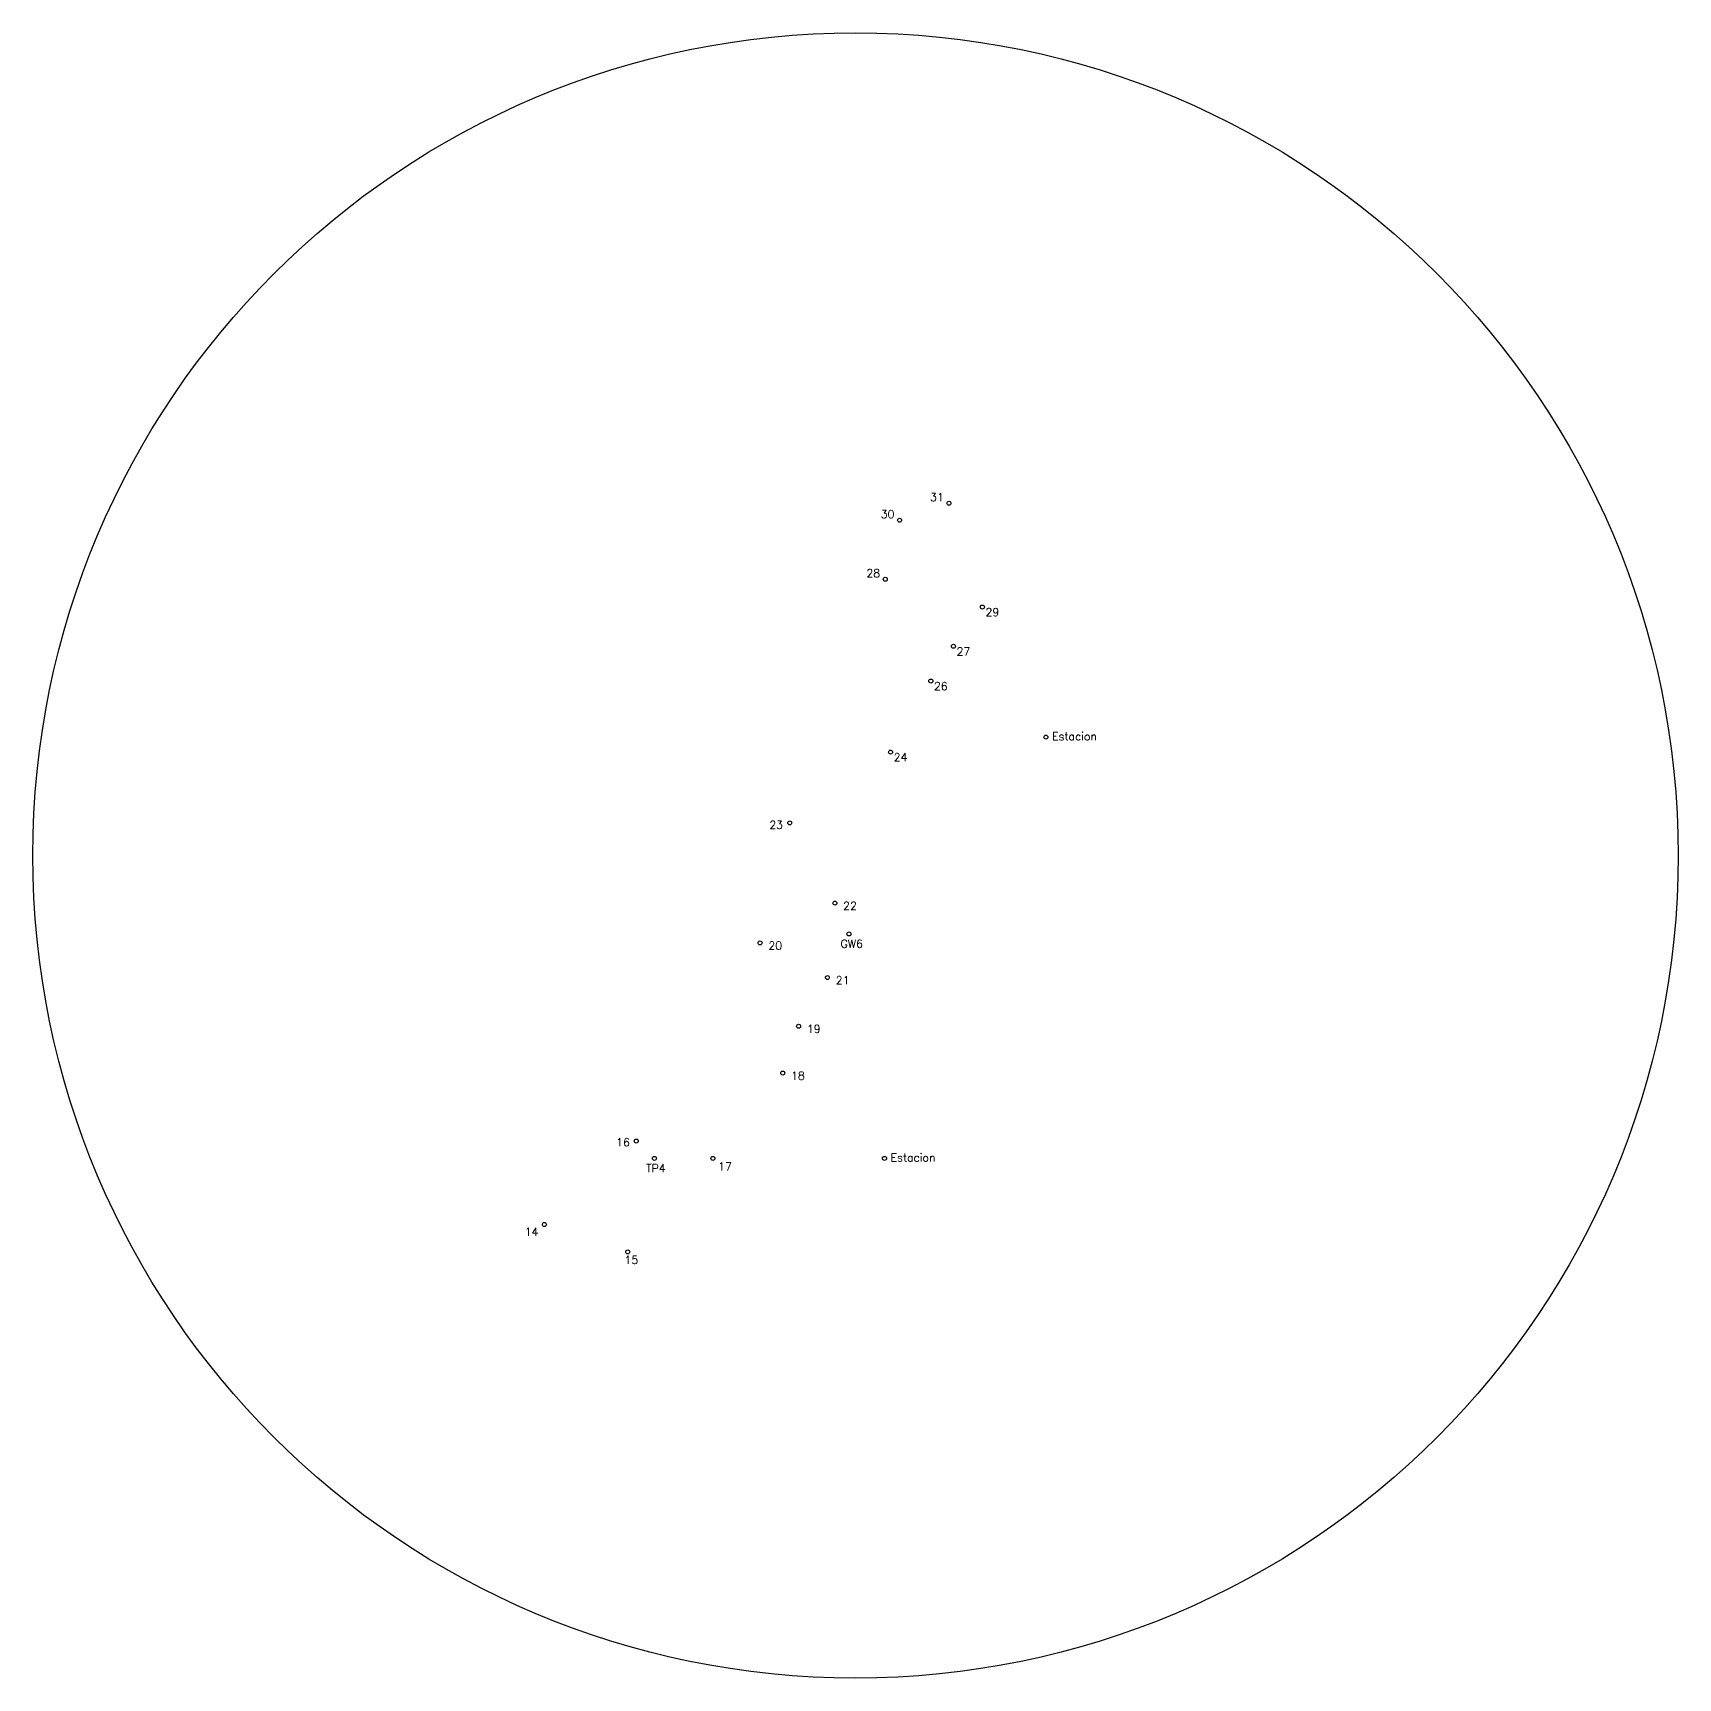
# Model space of a CAD drawing. Header units: metres. Extents: x 475216.6 to 475305.3, y 539887.6 to 539982.4.
# Drawn here: x 475216.64 to 475257.76, y 539941.32 to 539982.44 of the extents above; entities that cross this region are included whole.
import ezdxf

# ---------------------------------------------------------------- set-up
doc = ezdxf.new("R2010")
doc.units = ezdxf.units.M
for name, color, linetype in [('C-HYDR-CTCH', 6, 'Continuous'), ('C-HYDR-CTCH-DSPT', 5, 'Continuous'), ('C-HYDR-CTCH-HDPT', 2, 'Continuous'), ('C-RAIL-CANT-VIEW-LEFT', 5, 'Continuous'), ('C-RAIL-CANT-VIEW-RGHT', 1, 'Continuous'), ('V-SITE-VEGE', 80, 'Continuous')]:
    doc.layers.add(name, color=color, linetype=linetype)
doc.styles.get("Standard").update_dxf_attribs({"font": 'simplex.shx'})

msp = doc.modelspace()

# ---------------------------------------------------------------- linework, layer by layer
at = {"layer": 'C-HYDR-CTCH-DSPT'}
msp.add_line((475232.101, 539954.188), (475232.101, 539954.188), dxfattribs=at)
msp.add_circle((475237.201, 539961.877), 20.56, dxfattribs=at)
at = {"layer": 'C-HYDR-CTCH-HDPT'}
for centre in [(475236.686, 539960.687), (475234.816, 539959.693), (475236.501, 539958.827), (475235.78, 539957.61), (475235.383, 539956.44), (475231.721, 539954.74), (475233.636, 539954.306), (475229.425, 539952.654), (475231.508, 539951.97)]:
    msp.add_circle(centre, 0.05, dxfattribs=at)
at = {"layer": 'C-RAIL-CANT-VIEW-LEFT'}
for centre in [(475241.96, 539964.835), (475237.926, 539954.306)]:
    msp.add_circle(centre, 0.05, dxfattribs=at)
at = {"layer": 'C-RAIL-CANT-VIEW-RGHT'}
for centre in [(475237.037, 539959.916), (475232.176, 539954.306)]:
    msp.add_circle(centre, 0.05, dxfattribs=at)
at = {"layer": 'V-SITE-VEGE'}
for centre in [(475239.538, 539970.683), (475238.303, 539970.257), (475237.945, 539968.781), (475240.373, 539968.088), (475239.649, 539967.106), (475239.084, 539966.237), (475238.078, 539964.461), (475235.559, 539962.693)]:
    msp.add_circle(centre, 0.05, dxfattribs=at)

# ---------------------------------------------------------------- texts
at = {"layer": 'C-HYDR-CTCH', "char_height": 0.2, "attachment_point": 1}
for insert in [(475242.114, 539964.956, -2724.179), (475238.079, 539954.428, -2724.179)]:
    msp.add_mtext_dynamic_manual_height_columns('Estacion', width=1.38298, gutter_width=1, heights=[0], dxfattribs=dict(at, insert=insert))
at = {"layer": 'C-HYDR-CTCH-HDPT', "char_height": 0.2, "attachment_point": 1}
for s, insert in [('22', (475236.893, 539960.719, -2724.179)), ('20', (475235.023, 539959.725, -2724.179)), ('21', (475236.708, 539958.859, -2724.179)), ('19', (475235.987, 539957.643, -2724.179)), ('18', (475235.59, 539956.473, -2724.179)), ('16', (475231.218, 539954.81, -2724.179)), ('17', (475233.768, 539954.206, -2724.179)), ('14', (475228.932, 539952.573, -2724.179)), ('15', (475231.428, 539951.869, -2724.179))]:
    msp.add_mtext_dynamic_manual_height_columns(s, width=0.4695, gutter_width=1, heights=[0], dxfattribs=dict(at, insert=insert))
at = {"layer": 'C-RAIL-CANT-VIEW-RGHT', "char_height": 0.2, "attachment_point": 1}
for s, insert in [('GW6', (475236.829, 539959.77, -2724.179)), ('TP4', (475231.968, 539954.16, -2724.179))]:
    msp.add_mtext_dynamic_manual_height_columns(s, width=0.4695, gutter_width=1, heights=[0], dxfattribs=dict(at, insert=insert))
at = {"layer": 'V-SITE-VEGE', "char_height": 0.2, "attachment_point": 1}
for s, insert in [('31', (475239.066, 539970.934, -2724.179)), ('30', (475237.831, 539970.508, -2724.179)), ('28', (475237.473, 539969.032, -2724.179)), ('29', (475240.451, 539968.059, -2724.179)), ('27', (475239.727, 539967.076, -2724.179)), ('26', (475239.162, 539966.208, -2724.179)), ('24', (475238.156, 539964.432, -2724.179)), ('23', (475235.047, 539962.742, -2724.179))]:
    msp.add_mtext_dynamic_manual_height_columns(s, width=0.4695, gutter_width=1, heights=[0], dxfattribs=dict(at, insert=insert))

doc.saveas('drawing.dxf')
